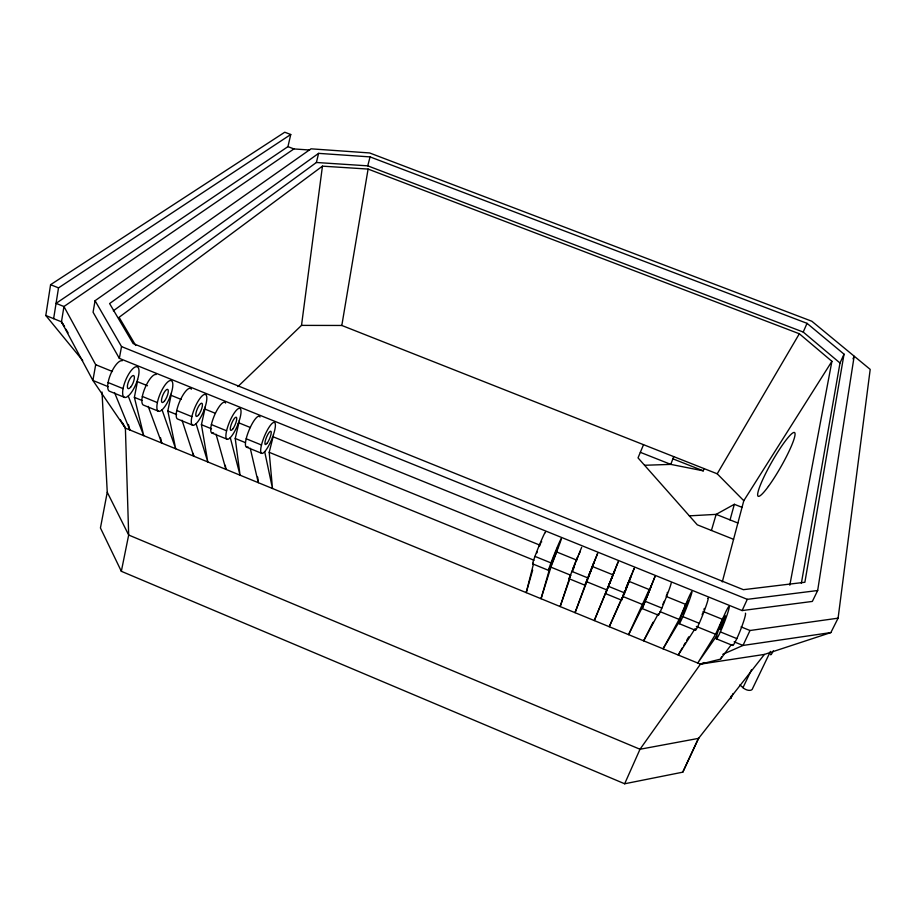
<?xml version="1.0" encoding="UTF-8"?>
<svg xmlns="http://www.w3.org/2000/svg" width="916" height="916" viewBox="0 0 916 916"><rect width="100%" height="100%" fill="white"/><g stroke="black" fill="none" stroke-linecap="round" stroke-linejoin="round"><path stroke-width="1.37" d="M590.877 569.912L597.679 553.333L584.946 585.21L569.008 578.706L581.649 547.31M309.574 150.018L293.921 148.93L63.948 306.528L61.475 321.825L92.894 380.449L125.389 428.127L700.454 664.146L764.391 654.425L830.858 632.578L838.094 618.174L870.2 369.388L811.828 321.241L369.617 152.949L311.028 148.827L95.069 300.711L93.077 312.219L119.343 358.362L742.109 610.571L812.343 601.423L817.667 590.522L854.159 356.324L853.002 358.843M237.885 386.609L301.513 325.386L322.455 166.151L368.095 169.071L799.336 333.767L831.911 361.305L789.81 585.187M82.692 360.515L45.8 315.493L50.586 284.693L284.75 132.225L290.75 134.503L287.945 146.64L56.059 303.356L63.948 306.528L95.688 364.694L92.894 380.449L108.271 386.712M53.632 318.665L58.521 287.876L290.75 134.503M722.289 581.923L743.792 500.72L717.217 473.801L341.817 325.466L368.095 169.071M844.037 354.16L804.878 582.267L743.38 589.686L133.129 343.557L109.599 303.574L318.596 153.361L370.064 156.899L807.03 323.337L844.037 354.16L840.006 363.011L801.351 583.332M119.343 358.362L121.53 346.58L95.069 300.711M102.019 392.037L107.252 492.224L100.439 527.96L121.336 571.298L624.655 783.775L682.786 772.165L698.702 737.964L682.786 772.165M128.229 396.021L143.766 435.673L134.377 397.361L137.423 381.651L147.499 385.739M121.336 571.298L128.675 535.024L125.389 428.127L122.744 423.181M162.052 409.807L175.7 448.783L167.811 410.986L171.063 395.311L181.196 399.433M196.07 423.684L207.795 461.95L201.428 424.692L204.886 409.063L215.077 413.196M642.219 608.579L654.997 576.553L642.219 608.579L658.352 615.151M731.254 696.045L730.659 698.679L733.098 693.538M230.282 437.63L240.061 475.198L235.229 438.466L238.904 422.871L250.434 427.554M113.321 310.833L316.386 162.487L318.596 153.361M264.678 451.645L272.499 488.503L269.212 452.321L273.105 436.772L539.627 545.043M533.41 564.21L526.208 592.629L532.677 570.084M584.946 585.21L591.129 569.546M722.163 620.235L722.403 619.296L703.019 611.43M316.386 162.487L367.751 165.842L370.064 156.899M541.631 542.066L541.574 541.493M730.052 519.899L734.346 504.292L742.04 507.35M549.863 567.931L541.035 598.721L550.917 567.153L556.63 551.947L576.84 560.157M711.423 530.467L716.152 514.368L734.346 504.292M667.203 593.362L667.34 592.377M685.42 605.304L685.695 604.388L666.424 596.556M611.968 577.32L618.254 561.668L605.51 593.602L621.54 600.14L623.132 595.709M703.957 609.632L704.324 608.43M640.341 452.332L670.798 464.389L703.27 470.835L704.003 468.591M577.859 556.779L577.939 556.252M648.894 590.465L649.204 589.56L628.765 581.259M569.18 580.538L560.145 606.564L570.199 576.221L569.008 578.706M536.822 552.978L537.314 551.592M625.571 589.904L625.193 591.003L630.563 577.618M666.253 596.03L666.802 594.541M586.057 582.679L575.053 612.678L592.595 566.569L612.918 574.824L612.575 575.706M673.695 456.615L670.798 464.389L644.555 465.271M573.771 566.42L572.809 569.305M576.954 559.184L577.469 557.81M579.049 554.42L580.263 551.226M572.489 571.458L573.977 567.577M623.475 594.805L624.792 591.381M626.006 588.736L627.231 585.587M702.114 614.659L702.812 612.85M613.754 573.004L614.613 570.794L594.278 620.567L606.495 591.015M590.431 571.309L588.587 576.107L590.797 570.771M574.401 564.794L577.607 556.985M611.27 579.095L609.151 584.477L610.434 581.339M626.315 587.477L627.54 584.385M591.507 568.996L594.049 562.435L591.839 567.76M611.67 578.362L613.342 574.16M610.01 582.519L611.796 577.95M627.952 583.355L628.433 582.152M628.823 581.202L631.983 573.427M627.941 583.813L628.639 582.061M606.232 591.896L608.476 586.332L624.678 592.927L634.307 568.172L632.418 572.374M574.24 565.974L574.916 564.313M623.109 595.079L624.689 591.221M626.269 587.362L628.376 582.21M629.292 580.446L630.563 577.458M624.678 592.927L621.54 600.14M592.228 567.439L592.595 566.569M643.536 444.684L638.017 457.874L697.294 524.822L733.579 539.318M643.009 605.9L628.582 634.651L649.204 589.56M664.192 601.308L662.909 604.285M539.341 546.428L540.68 543.325M573.141 568.561L573.634 567.428M840.006 363.011L803.229 332.05L807.03 323.337M679.729 620.876L663.07 648.803L679.134 619.411L685.695 604.388M622.021 597.633L609.255 626.716L622.445 597.518M624.655 783.775L640.009 749.254L700.454 664.146L704.164 662.52M716.655 635.933L697.752 663.035L715.591 634.273L722.403 619.296M742.109 610.571L747.284 599.339L817.667 590.522M700.454 664.146L720.537 659.119L721.648 656.738M556.23 552.817L556.63 551.947M838.094 618.174L749.998 630.506L742.99 645.448L722.747 654.345M770.436 651.402L752.563 688.569A6.217 3.401 26.9 0 1 748.841 690.343A6.217 3.401 26.9 0 1 742.968 687.676L751.555 669.688M653.062 622.25L643.65 640.834L658.375 613.674M682.431 647.749L678.218 655.02L695.084 628.651M683.828 645.322L685.237 642.895M686.634 640.467L688.74 636.826M717.217 473.801L799.336 333.767M743.792 500.72L831.911 361.305M720.537 659.119L731.231 644.75M764.391 654.425L698.599 738.365L640.009 749.254L128.675 535.024L107.252 492.224M272.43 437.493L273.105 436.772M238.206 423.593L238.904 422.871M204.154 409.75L204.886 409.063M170.296 395.998L171.063 395.311M136.621 382.315L137.423 381.651M322.455 166.151L119.08 317.302L135.705 345.481M830.858 632.578L742.99 645.448L734.128 641.83M689.359 515.857L716.152 514.368L737.884 523.025M301.513 325.386L341.817 325.466M367.751 165.842L803.229 332.05M287.945 146.64L293.921 148.93M672.871 458.824L703.27 470.835M50.586 284.693L58.521 287.876M45.8 315.493L61.475 321.825L64.567 326.577M121.53 346.58L747.284 599.339M95.688 364.694L112.439 371.507M741.067 626.888L749.998 630.506M108.099 382.533L123.065 388.624M142.335 396.468L157.38 402.593M176.765 410.494L191.891 416.654M211.39 424.6L226.596 430.783M246.198 438.775L261.495 445.004M534.967 556.39L550.974 562.905M571.618 571.309L587.717 577.87M645.562 601.434L661.844 608.064M682.855 616.617L699.229 623.292M720.354 631.891L736.842 638.612M134.377 397.361L141.888 400.418M167.811 410.986L176.628 414.582M201.428 424.692L211.55 428.814M235.229 438.466L245.408 442.623M269.212 452.321L534.017 560.26M550.917 567.153L570.989 575.328M586.652 581.717L606.839 589.95M622.582 596.362L642.883 604.64M659.989 611.613L679.134 619.411M696.343 626.43L715.591 634.273M124.691 397.441L109.874 391.395A16.545 5.668 -67 0 1 110.47 374.598A16.545 5.668 -67 0 1 122.252 360.755M158.697 411.318L143.801 405.238A16.591 5.29 -67.1 0 1 144.762 388.544A16.591 5.29 -67.1 0 1 156.201 374.507M192.887 425.264L177.91 419.15A16.637 4.912 -67.2 0 1 180.097 400.555A16.637 4.912 -67.2 0 1 191.352 389.208M212.203 433.142L227.271 439.291M246.702 447.214L261.85 453.397M532.711 563.901L548.57 570.37M679.145 623.636L695.358 630.254M716.278 638.784L732.594 645.437M739.922 684.893L742.968 687.676M61.475 321.825L64.418 326.714M65.883 329.165L68.093 332.829M120.248 419.574L125.389 428.127M114.534 392.586L129.843 429.959L128.412 424.452M148.197 406.383L161.708 443.035L160.483 437.608M182.032 420.261L193.734 456.179L193.207 453.409M216.05 434.218L225.92 469.393L225.313 465.282M250.251 448.256L258.289 482.675L257.671 477.076M773.31 650.829A10.202 1.214 -68.6 0 1 770.493 654.207M247.984 446.871A16.728 4.133 -67.4 0 1 248.786 430.829A16.728 4.133 -67.4 0 1 260.007 417.02M213.588 432.844A16.683 4.523 -67.3 0 1 213.92 416.654A16.683 4.523 -67.3 0 1 225.588 403.074M533.204 563.214A17.106 0.801 -68.1 0 1 538.024 548.432A17.106 0.801 -68.1 0 1 545.432 532.643M707.725 598.388A17.324 1.168 -68.5 0 1 702.572 615.334A17.324 1.168 -68.5 0 1 695.393 629.361M671.13 583.091A17.278 0.71 -68.4 0 1 664.295 602.19A17.278 0.71 -68.4 0 1 658.49 614.315M745.429 613.182A17.381 1.626 -68.5 0 1 739.395 632.738A17.381 1.626 -68.5 0 1 732.514 644.509M557.638 547.665L552.199 561.29L557.638 547.665M688.282 600.69L682.798 614.453L688.282 600.69M651.345 585.702L645.872 599.419L651.345 585.702M137.618 379.51L136.209 383.495A16.568 5.507 -67.1 0 1 122.939 395.391A16.568 5.507 -67.1 0 1 132.133 369.423A16.568 5.507 -67.1 0 1 137.618 379.51M171.303 393.193L169.884 397.178A16.602 5.13 -67.2 0 1 157.094 409.326A16.602 5.13 -67.2 0 1 166.391 383.312A16.602 5.13 -67.2 0 1 171.303 393.193M205.173 406.944L203.73 410.94A16.648 4.74 -67.3 0 1 191.444 423.329A16.648 4.74 -67.3 0 1 200.844 397.281A16.648 4.74 -67.3 0 1 205.173 406.944M239.225 420.776L237.771 424.772A16.694 4.351 -67.4 0 1 225.989 437.424A16.694 4.351 -67.4 0 1 235.481 411.318A16.694 4.351 -67.4 0 1 239.225 420.776M273.46 434.676L271.995 438.684A16.74 3.962 -67.5 0 1 260.716 451.588A16.74 3.962 -67.5 0 1 270.312 425.448A16.74 3.962 -67.5 0 1 273.46 434.676M557.352 549.955L555.749 554.008A17.129 0.607 -68.1 0 1 548.798 569.076A17.129 0.607 -68.1 0 1 559.241 542.593A17.129 0.607 -68.1 0 1 557.352 549.955M686.588 602.442L684.928 606.518A17.301 0.973 -68.4 0 0 680.015 622.594A17.301 0.973 -68.4 0 0 690.859 595.95A17.301 0.973 -68.4 0 0 686.588 602.442M723.342 617.361L721.659 621.449A17.358 1.42 -68.5 0 0 717.331 637.811A17.358 1.42 -68.5 0 0 728.289 611.132A17.358 1.42 -68.5 0 0 723.342 617.361M267.38 442.852A7.179 1.695 -67.5 0 0 271.113 431.55A7.179 1.695 -67.5 0 0 265.766 439.233A7.179 1.695 -67.5 0 0 267.38 442.852M232.904 428.814A7.156 1.866 -67.4 0 0 236.568 417.524A7.156 1.866 -67.4 0 0 231.038 425.104A7.156 1.866 -67.4 0 0 232.904 428.814M198.623 414.868A7.133 2.027 -67.3 0 0 202.207 403.578A7.133 2.027 -67.3 0 0 196.493 411.055A7.133 2.027 -67.3 0 0 198.623 414.868M164.525 400.99A7.122 2.198 -67.2 0 0 168.029 389.712A7.122 2.198 -67.2 0 0 162.132 397.086A7.122 2.198 -67.2 0 0 164.525 400.99M130.61 387.193A7.099 2.359 -67.1 0 0 134.045 375.915A7.099 2.359 -67.1 0 0 127.977 383.197A7.099 2.359 -67.1 0 0 130.61 387.193M721.716 626.567A7.442 0.607 -68.5 0 0 725.438 615.77A7.442 0.607 -68.5 0 0 720.926 625.697A7.442 0.607 -68.5 0 0 721.716 626.567M768.398 486.419A36.64 5.141 -60.3 0 0 794.996 433.337A36.64 5.141 -60.3 0 0 765.719 473.343A36.64 5.141 -60.3 0 0 768.398 486.419"/></g></svg>
